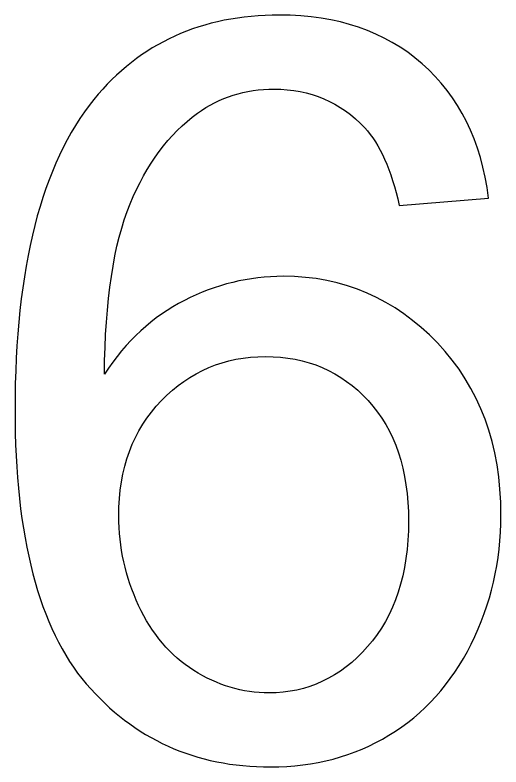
# Model space of a CAD drawing. Header units: millimetres. Extents: x 198 to 2216, y -826 to 151.
# Drawn here: x 1052.16 to 1077.19, y 105.46 to 144.14 of the extents above; entities that cross this region are included whole.
import ezdxf

# ---------------------------------------------------------------- set-up
doc = ezdxf.new("R2010")
doc.units = ezdxf.units.MM
doc.header["$MEASUREMENT"] = 0
doc.layers.add('Layer 1', color=7, linetype='Continuous')

msp = doc.modelspace()

# ---------------------------------------------------------------- linework, layer by layer
at = {"layer": 'Layer 1', "color": 250}
for points, knots in [([(1076.5571, 134.7188), (1076.5571, 134.7188), (1071.9534, 134.3484), (1071.9534, 134.3484), (1071.5389, 136.174), (1070.948, 137.5058), (1070.1807, 138.3348), (1068.9195, 139.6665), (1067.3584, 140.328), (1065.5064, 140.328), (1064.0159, 140.328), (1062.693, 139.9135), (1061.5552, 139.0845), (1060.0912, 138.0173), (1058.9447, 136.4651), (1058.0892, 134.419), (1057.2425, 132.364), (1056.8016, 129.4448), (1056.7663, 125.6613), (1057.8864, 127.3634), (1059.2622, 128.6334), (1060.885, 129.4536), (1062.5077, 130.2827), (1064.2011, 130.6972), (1065.9826, 130.6972), (1069.0871, 130.6972), (1071.7329, 129.5506), (1073.9201, 127.2664), (1076.0985, 124.9822), (1077.1921, 122.0365), (1077.1921, 118.4117), (1077.1921, 116.0304), (1076.6806, 113.8256), (1075.6575, 111.7794), (1074.6257, 109.7333), (1073.2234, 108.1723), (1071.4242, 107.0875), (1069.6339, 106.0027), (1067.5966, 105.4559), (1065.3212, 105.4559), (1061.4494, 105.4559), (1058.2832, 106.8847), (1055.8314, 109.7333), (1053.3884, 112.582), (1052.1625, 117.2828), (1052.1625, 123.8268), (1052.1625, 131.147), (1053.5207, 136.4739), (1056.2283, 139.7988), (1058.5919, 142.6916), (1061.7757, 144.138), (1065.7886, 144.138), (1068.7696, 144.138), (1071.2214, 143.3002), (1073.1264, 141.6333), (1075.0314, 139.9664), (1076.1779, 137.6645), (1076.5571, 134.7188)], [0, 0, 0, 0, 0.0526316, 0.0526316, 0.0526316, 0.1052632, 0.1052632, 0.1052632, 0.1578947, 0.1578947, 0.1578947, 0.2105263, 0.2105263, 0.2105263, 0.2631579, 0.2631579, 0.2631579, 0.3157895, 0.3157895, 0.3157895, 0.3684211, 0.3684211, 0.3684211, 0.4210526, 0.4210526, 0.4210526, 0.4736842, 0.4736842, 0.4736842, 0.5263158, 0.5263158, 0.5263158, 0.5789474, 0.5789474, 0.5789474, 0.6315789, 0.6315789, 0.6315789, 0.6842105, 0.6842105, 0.6842105, 0.7368421, 0.7368421, 0.7368421, 0.7894737, 0.7894737, 0.7894737, 0.8421053, 0.8421053, 0.8421053, 0.8947368, 0.8947368, 0.8947368, 0.9473684, 0.9473684, 0.9473684, 1, 1, 1, 1]), ([(1057.5071, 118.3676), (1057.5071, 116.7624), (1057.8511, 115.2279), (1058.5302, 113.7638), (1059.2093, 112.2998), (1060.1618, 111.1885), (1061.37, 110.4212), (1062.5871, 109.654), (1063.8748, 109.2659), (1065.2418, 109.2659), (1067.2262, 109.2659), (1068.9195, 110.0597), (1070.3218, 111.6472), (1071.7241, 113.2347), (1072.4296, 115.3866), (1072.4296, 118.1118), (1072.4296, 120.7312), (1071.7329, 122.7949), (1070.3482, 124.3031), (1068.9636, 125.8112), (1067.1997, 126.5697), (1065.0566, 126.5697), (1062.9575, 126.5697), (1061.1672, 125.8112), (1059.7032, 124.3031), (1058.2391, 122.7949), (1057.5071, 120.8194), (1057.5071, 118.3676)], [0, 0, 0, 0, 0.1111111, 0.1111111, 0.1111111, 0.2222222, 0.2222222, 0.2222222, 0.3333333, 0.3333333, 0.3333333, 0.4444444, 0.4444444, 0.4444444, 0.5555556, 0.5555556, 0.5555556, 0.6666667, 0.6666667, 0.6666667, 0.7777778, 0.7777778, 0.7777778, 0.8888889, 0.8888889, 0.8888889, 1, 1, 1, 1])]:
    msp.add_open_spline(points, degree=3, knots=knots, dxfattribs=at)

doc.saveas('drawing.dxf')
